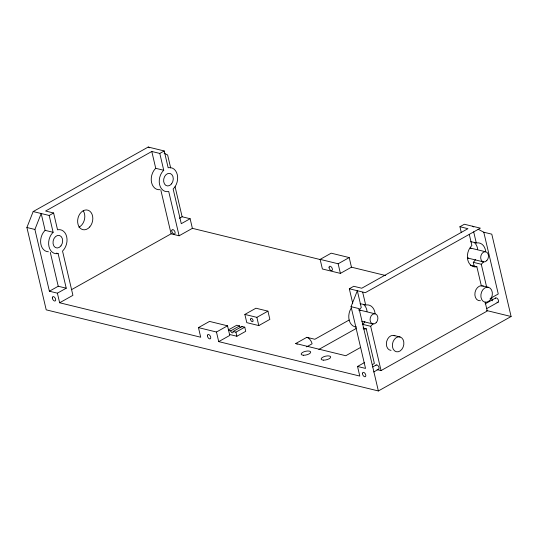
<?xml version="1.0" encoding="UTF-8"?>
<svg xmlns="http://www.w3.org/2000/svg" width="538" height="538" viewBox="0 0 538 538"><rect width="100%" height="100%" fill="white"/><g stroke="black" fill="none" stroke-linecap="round" stroke-linejoin="round"><path stroke-width="0.81" d="M478.074 229.208L483.783 232.214L491.786 234.171L511.1 316.512L378.369 390.958L46.214 309.848L26.9 227.5L33.174 211.562L148.212 147.042L164.218 150.949L168.165 167.789L168.73 167.661A12.206 9.005 -76.3 0 1 177.291 174.675A12.206 9.005 -76.3 0 1 173.626 188.549L173.142 189.006L181.279 223.687L190.122 218.724L192.382 228.334L320.399 259.592M56.503 253.136L58.104 253.526L66.241 288.207L57.391 293.17L49.388 291.213L34.903 229.457L41.177 213.512L45.125 230.351L44.647 230.815A12.206 9.005 -76.3 0 0 40.834 243.983A12.206 9.005 -76.3 0 0 48.393 251.771M57.391 293.17L59.644 302.773L200.714 337.225L198.455 327.615L216.464 332.013L218.717 341.623L359.787 376.069L357.528 366.465L365.537 368.416L351.052 306.66L357.326 290.715L361.274 307.554L360.79 308.018A12.206 9.005 -76.3 0 0 359.061 310.312M33.174 211.562L49.18 215.469L53.127 232.308L52.65 232.766A12.206 9.005 -76.3 0 0 48.985 246.639A12.206 9.005 -76.3 0 0 57.546 253.654L58.104 253.526M59.644 302.773L72.919 295.328L62.529 251.044L63.013 250.587A12.206 9.005 -76.3 0 0 66.678 236.713A12.206 9.005 -76.3 0 0 58.117 229.699L57.553 229.827L53.605 212.987L45.602 211.03L151.79 151.481L159.793 153.431L163.74 170.27L155.738 168.32L155.253 168.777A12.206 9.005 -76.3 0 0 151.588 182.651A12.206 9.005 -76.3 0 0 160.156 189.658M163.74 170.27L163.256 170.734A12.206 9.005 -76.3 0 0 159.591 184.601A12.206 9.005 -76.3 0 0 168.159 191.615L168.717 191.488L179.107 235.779L192.382 228.334M364.885 321.583A12.206 9.005 -76.3 0 1 363.157 323.876L362.673 324.34L370.675 326.29L371.159 325.833A12.206 9.005 -76.3 0 0 372.888 323.533M474.227 266.337L473.279 262.302L473.763 261.845A12.206 9.005 -76.3 0 0 475.498 259.545M473.279 262.302L481.288 264.259L481.766 263.795A12.206 9.005 -76.3 0 0 483.501 261.502M49.18 215.469L53.605 212.987M159.793 153.431L164.218 150.949M49.388 291.213L58.238 286.25L66.241 288.207M179.396 218.3L182.12 216.767L190.122 218.724M71.507 289.679L171.104 233.822L179.107 235.779M198.455 327.615L209.517 321.415L227.527 325.813L229.78 335.416L218.717 341.623M351.455 267.178L340.393 273.385L322.383 268.987L320.13 259.377L331.193 253.176L349.202 257.574L351.455 267.178L385.699 275.543M244.864 314.421L255.927 308.213L267.931 311.146L269.861 319.384L258.798 325.584L246.794 322.652L244.864 314.421L256.868 317.353L267.931 311.146M216.464 332.013L227.527 325.813M320.13 259.377L338.14 263.775L349.202 257.574M228.603 329.807L236.767 325.228L239.571 325.914A1.829 1.015 60.7 0 0 240.836 327.723M228.623 330.366L230.721 330.877L239.571 325.914M230.721 330.877A1.829 1.015 60.7 0 0 232.308 332.814A1.829 1.015 60.7 0 0 233.122 331.462L241.972 326.499L244.77 327.185L245.738 331.3L236.888 336.263L229.686 334.501M233.122 331.462L235.926 332.148L244.77 327.185M352.706 303.197L349.317 288.765L353.742 286.283L361.751 288.233L467.932 228.684L459.929 226.727L461.248 232.342M459.929 226.727L464.355 224.245L480.36 228.152L365.329 292.672L349.317 288.765M297.205 344.179A6.106 3.396 60.7 0 0 295.759 343.513L306.821 337.313L314.824 339.27L349.169 320.009M306.579 346.882L312.114 343.782A6.106 3.396 60.7 0 0 306.821 337.313M318.859 349.424L356.122 328.53M360.413 347.528L345.786 355.732L295.759 343.513M357.528 366.465L364.34 362.646M372.343 364.603L374.381 363.453L366.25 328.772L363.049 327.992M490.098 298.556L498.269 293.977L483.783 232.214M372.679 366.963L376.17 365.006M485.148 303.883L495.632 298.005M373.775 371.94L378.665 369.202M486.944 308.469L498.121 302.201M377.057 369.606L381.059 370.581L487.246 311.025L485.168 302.168M470.703 241.67L476.87 242.914A12.206 9.005 -76.3 0 1 485.686 251.34M481.396 286.061L476.863 266.74L476.298 266.861A12.206 9.005 -76.3 0 1 467.737 259.854A12.206 9.005 -76.3 0 1 471.402 245.98L471.887 245.523L469.25 234.292M360.097 303.708L366.257 304.952A12.206 9.005 -76.3 0 1 375.073 313.378M366.25 328.772L365.685 328.9A12.206 9.005 -76.3 0 1 363.406 328.853M470.313 248.031L485.518 251.75M483.655 261.939L467.65 258.032A5.185 3.827 -76.3 0 0 468.457 258.025M470.454 265.173L476.863 266.74M482.559 285.866L488.558 287.332A7.626 5.629 -76.3 0 1 490.333 299.713A7.626 5.629 -76.3 0 1 480.945 297.07A7.626 5.629 -76.3 0 1 488.558 287.332M486.614 310.534L511.1 316.512M45.125 230.351L53.127 232.308M26.9 227.5L34.903 229.457M351.052 306.66L359.054 308.617L378.369 390.958M374.912 313.782L358.9 309.875A5.185 3.827 -76.3 0 1 360.366 310.52M361.839 321.24L373.042 323.977M394.072 335.497L400.07 336.963A7.626 5.629 -76.3 0 1 401.846 349.344A7.626 5.629 -76.3 0 1 392.458 346.701A7.626 5.629 -76.3 0 1 400.07 336.963M472.357 226.202L473.79 226.949M164.07 153.135L167.634 155.011L170.687 168.017M148.212 147.042L149.638 147.795M491.577 297.622L492.331 300.823M473.675 231.811L476.312 243.041M481.288 264.259L486.581 286.841M362.686 292.248L365.699 305.08M370.675 326.29L381.059 370.581M338.14 263.775L340.393 273.385M256.868 317.353L258.798 325.584M235.926 332.148L236.888 336.263M175.072 186.706L182.12 216.767M151.79 151.481L155.738 168.32M160.902 190.338L171.104 233.822M50.29 252.376L58.238 286.25M83.222 210.775A10.067 7.431 -76.3 0 1 78.884 227.211M363.614 304.501A12.206 9.005 -76.3 0 1 367.071 311.421M356.533 327.017A12.206 9.005 -76.3 0 1 349.303 320.614A12.206 9.005 -76.3 0 1 351.052 308.361M470.286 248.058A5.185 3.827 -76.3 0 1 470.979 248.482M474.227 242.463A12.206 9.005 -76.3 0 1 477.683 249.383M391.045 350.393A7.626 5.629 -76.3 0 1 386.701 341.348A7.626 5.629 -76.3 0 1 394.892 335.826M480.427 300.722A7.626 5.629 -76.3 0 1 475.054 292.302A7.626 5.629 -76.3 0 1 483.38 286.196M495.377 298.274A2.441 1.358 60.7 0 1 498.289 299.915A2.441 1.358 60.7 0 1 496.957 302.121M375.773 365.665A2.441 1.358 60.7 0 1 378.544 366.344A2.441 1.358 60.7 0 1 377.932 369.297M241.972 326.499A1.829 1.015 60.7 0 1 242.033 326.916M323.553 360.137A4.882 1.87 -13.2 0 0 330.702 357.057A4.882 1.87 -13.2 0 0 323.533 356.829A4.882 1.87 -13.2 0 0 323.553 360.137M303.546 355.248A4.882 1.87 -13.2 0 0 310.695 352.168A4.882 1.87 -13.2 0 0 303.526 351.946A4.882 1.87 -13.2 0 0 303.546 355.248M52.32 297.864A2.441 1.358 60.7 0 0 54.91 301.031A2.441 1.358 60.7 0 0 54.768 297.534A2.441 1.358 60.7 0 0 52.32 297.864M207.392 335.732A2.441 1.358 60.7 0 0 209.981 338.9A2.441 1.358 60.7 0 0 209.84 335.403A2.441 1.358 60.7 0 0 207.392 335.732M362.464 373.601A2.441 1.358 60.7 0 0 365.053 376.768A2.441 1.358 60.7 0 0 364.912 373.271A2.441 1.358 60.7 0 0 362.464 373.601M376.183 322.666A5.185 3.827 -76.3 0 0 375.679 314.004A5.185 3.827 -76.3 0 0 370.07 319.976A5.185 3.827 -76.3 0 0 376.183 322.666M486.789 260.627A5.185 3.827 -76.3 0 0 486.291 251.966A5.185 3.827 -76.3 0 0 480.683 257.937A5.185 3.827 -76.3 0 0 486.789 260.627M60.955 245.879A6.409 4.728 -76.3 0 0 59.469 235.483A6.409 4.728 -76.3 0 0 53.067 243.667A6.409 4.728 -76.3 0 0 60.955 245.879M171.568 183.848A6.409 4.728 -76.3 0 0 170.082 173.444A6.409 4.728 -76.3 0 0 163.68 181.629A6.409 4.728 -76.3 0 0 171.568 183.848M250.574 319.296A1.829 1.015 60.7 0 0 252.517 321.67A1.829 1.015 60.7 0 0 252.409 319.047A1.829 1.015 60.7 0 0 250.574 319.296M329.061 267.494A2.441 1.358 60.7 0 0 331.657 270.661A2.441 1.358 60.7 0 0 331.509 267.164A2.441 1.358 60.7 0 0 329.061 267.494M171.777 230.863A2.441 1.358 60.7 0 0 174.373 234.03A2.441 1.358 60.7 0 0 174.225 230.533A2.441 1.358 60.7 0 0 171.777 230.863M89.759 226.935A10.067 7.431 -76.3 0 0 88.239 210.284A10.067 7.431 -76.3 0 0 77.674 222.396A10.067 7.431 -76.3 0 0 89.759 226.935"/></g></svg>
